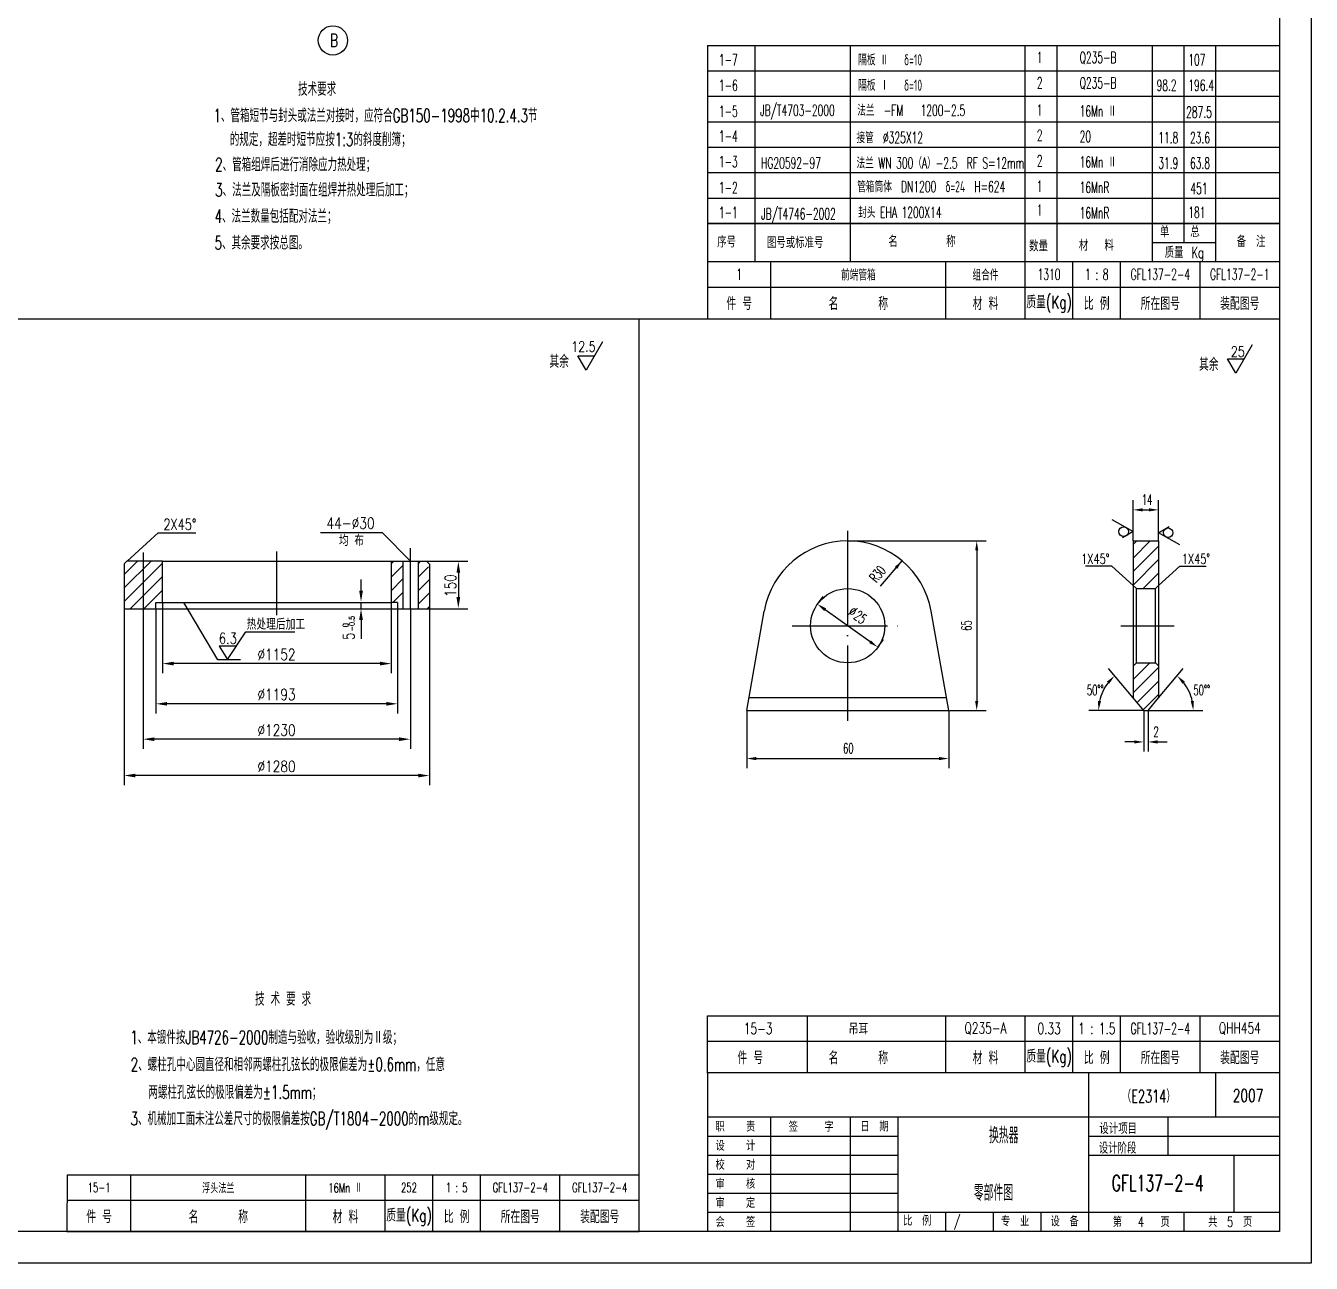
# Model space of a CAD drawing. Extents: x -955 to 1252, y 69 to 1417.
# Drawn here: x -29.2 to 375.3, y 69 to 458.2 of the extents above; entities that cross this region are included whole.
import ezdxf
from ezdxf.enums import TextEntityAlignment as Align

# ---------------------------------------------------------------- set-up
doc = ezdxf.new("R2010")
doc.units = 0
doc.header["$MEASUREMENT"] = 0
doc.linetypes.add('DASHDOT-M', pattern=[36, 30, -3, 0, -3])
doc.layers.get('0').update_dxf_attribs({"linetype": 'CONTINUOUS'})
for name, color, linetype in [('1', 3, 'CONTINUOUS'), ('CDR_DWG1', 4, 'CONTINUOUS'), ('CDR_DWG2', 2, 'CONTINUOUS'), ('CDR_DWG3', 1, 'DASHDOT-M'), ('XS', 2, 'CONTINUOUS')]:
    doc.layers.add(name, color=color, linetype=linetype)
doc.styles.add('HZ', font='romans', dxfattribs={"width": 0.7, "bigfont": 'hz'})

# ---------------------------------------------------------------- blocks, each defined once
blk = doc.blocks.new('*X99')
for p, q in [((54.48, 194.49), (62.92, 202.93)), ((54.48, 198.73), (58.68, 202.93)), ((54.48, 190.25), (66.55, 202.31)), ((56.4, 187.93), (66.55, 198.07)), ((60.65, 187.93), (66.55, 193.83))]:
    blk.add_line(p, q)
blk = doc.blocks.new('*X115')
at = {"layer": '1', "color": 0, "linetype": 'Continuous'}
for p, q in [((-21950.87, -21632.62), (-21945.48, -21627.22)), ((-21950.87, -21628.37), (-21949.72, -21627.22)), ((-21950.87, -21636.86), (-21942.87, -21628.86)), ((-21950.87, -21641.1), (-21942.87, -21633.1)), ((-21947.75, -21642.22), (-21942.87, -21637.34)), ((-21950.87, -21670.8), (-21945.63, -21665.55)), ((-21950.87, -21666.56), (-21949.87, -21665.55)), ((-21950.87, -21675.04), (-21942.87, -21667.04)), ((-21949.64, -21678.05), (-21942.87, -21671.28)), ((-21947.7, -21680.36), (-21942.87, -21675.53))]:
    blk.add_line(p, q, dxfattribs=at)
blk = doc.blocks.new('*X101')
for p, q in [((147.04, 202.2), (147.74, 202.89)), ((147.04, 197.96), (150.25, 201.16)), ((147.04, 193.71), (150.49, 197.16)), ((147.04, 189.47), (150.5, 192.93)), ((149.67, 187.86), (150.51, 188.7))]:
    blk.add_line(p, q)
blk = doc.blocks.new('*X100')
for p, q in [((138.48, 202.12), (139.27, 202.91)), ((138.48, 197.88), (142.2, 201.59)), ((138.48, 193.64), (142.2, 197.35)), ((139.01, 189.93), (142.2, 193.11))]:
    blk.add_line(p, q)
blk = doc.blocks.new('MM')
at = {"layer": 'XS', "color": 3}
blk.add_lwpolyline([(3.85, 6.67), (0, 0), (-1.93, 3.33)], dxfattribs=at)
blk.add_circle((0, 3), 1.5, dxfattribs=at)

msp = doc.modelspace()

# ---------------------------------------------------------------- linework, layer by layer
for p, q in [((375.32, 663.02), (375.32, 69.02)), ((335.32, 396.01), (335.32, 452.01)), ((185.33, 444.01), (365.32, 444.01)), ((185.33, 436.01), (365.32, 436.01)), ((185.33, 428.01), (365.32, 428.01)), ((185.33, 428.01), (365.32, 428.01)), ((185.33, 420.01), (365.32, 420.01)), ((185.33, 412.01), (365.32, 412.01)), ((185.33, 412.01), (365.32, 412.01)), ((185.33, 404.01), (365.32, 404.01)), ((185.33, 396.01), (365.33, 396.01)), ((365.32, 396.01), (185.33, 396.01)), ((185.33, 396.01), (365.32, 396.01)), ((365.33, 396.01), (185.33, 396.01)), ((185.33, 396.01), (365.33, 396.01)), ((335.32, 390.01), (335.32, 396.01)), ((325.32, 390.01), (345.32, 390.01)), ((185.32, 376.02), (365.32, 376.02)), ((185.33, 376.02), (365.32, 376.02)), ((-440.68, 366.02), (365.32, 366.02)), ((163.82, 79.02), (163.82, 366.02)), ((185.33, 366.02), (365.32, 366.02)), ((319.28, 296.18), (319.28, 308.95)), ((327.28, 296.18), (327.28, 308.95)), ((322.28, 305.95), (324.28, 305.95)), ((2.71, 289.83), (12.53, 298.76)), ((12.53, 298.76), (24.38, 298.76)), ((63.58, 298.82), (83.01, 298.82)), ((91.92, 289.82), (83.01, 298.82)), ((229.45, 296.18), (273.05, 296.18)), ((7.86, 274.87), (7.86, 292.53)), ((91.92, 274.89), (91.92, 293.95)), ((270.05, 293.18), (270.05, 245.85)), ((89.53, 289.76), (89.53, 274.82)), ((94.38, 274.82), (94.38, 289.76)), ((96.9, 289.82), (109.96, 289.82)), ((239.81, 281.91), (246.56, 289.97)), ((312.57, 288.23), (304.31, 288.23)), ((319.28, 282.18), (312.57, 288.23)), ((327.28, 282.18), (333.99, 288.23)), ((333.99, 288.23), (342.25, 288.23)), ((76.34, 280.52), (76.34, 284.02)), ((106.96, 286.2), (106.96, 277.65)), ((13.89, 276.76), (13.89, 254.6)), ((31.26, 258.78), (20.54, 276.78)), ((76.34, 274.81), (76.34, 276.92)), ((85.82, 276.76), (85.82, 254.6)), ((219.95, 276.29), (221.7, 278.73)), ((1.82, 274.82), (1.82, 219.4)), ((7.82, 274.82), (7.82, 230.83)), ((11.82, 274.82), (11.82, 241.96)), ((76.34, 271.31), (76.34, 265.35)), ((87.82, 274.82), (87.82, 241.96)), ((91.91, 274.82), (91.91, 230.83)), ((97.85, 274.77), (97.85, 219.4)), ((97.88, 274.88), (109.96, 274.88)), ((236.51, 264.48), (222.4, 274.55)), ((34.36, 258.92), (40.06, 267.62)), ((40.06, 267.62), (55.54, 267.62)), ((315.42, 269.51), (332.17, 269.51)), ((31.73, 263.08), (34.36, 258.92)), ((37.09, 263.08), (31.73, 263.08)), ((238.95, 262.74), (240.69, 265.18)), ((82.32, 257.6), (16.94, 257.6)), ((38.41, 258.78), (31.26, 258.78)), ((319.28, 246.82), (311.52, 256.06)), ((327.28, 246.82), (335.04, 256.06)), ((84.32, 244.96), (14.86, 244.96)), ((197.68, 242.85), (197.68, 224.74)), ((261.23, 242.85), (261.23, 224.74)), ((261.62, 242.85), (273.05, 242.85)), ((322.61, 242.85), (305.36, 242.85)), ((322.61, 242.85), (322.61, 229.97)), ((323.95, 242.85), (323.95, 229.97)), ((323.95, 242.85), (341.2, 242.85)), ((88.32, 233.83), (10.72, 233.83)), ((319.61, 232.97), (316.61, 232.97)), ((326.95, 232.97), (329.95, 232.97)), ((200.68, 227.74), (258.23, 227.74)), ((94.35, 222.4), (4.49, 222.4)), ((185.32, 138.83), (365.32, 138.83)), ((185.33, 138.83), (365.32, 138.83)), ((185.32, 129.04), (365.32, 129.04)), ((305.31, 79.04), (305.31, 129.04)), ((345.31, 115.04), (345.31, 129.04)), ((185.31, 115.04), (365.31, 115.04)), ((205.31, 79.04), (205.31, 115.04)), ((230.31, 79.04), (230.31, 115.04)), ((245.31, 79.04), (245.31, 115.04)), ((330.31, 103.04), (330.31, 115.04)), ((330.31, 103.04), (330.31, 115.04)), ((185.31, 109.04), (245.31, 109.04)), ((305.31, 109.04), (365.31, 109.04)), ((185.31, 103.04), (245.31, 103.04)), ((305.31, 103.04), (365.31, 103.04)), ((350.94, 103.04), (350.94, 85.04)), ((185.31, 97.04), (245.31, 97.04)), ((185.31, 91.04), (245.31, 91.04)), ((-16.07, 88.83), (163.93, 88.83)), ((185.31, 85.04), (365.31, 85.04)), ((260.31, 79.04), (260.31, 85.04)), ((275.31, 79.04), (275.31, 85.04)), ((290.31, 79.04), (290.31, 85.04)), ((335.31, 79.04), (335.31, 85.04)), ((-16.18, 79.02), (163.82, 79.02)), ((375.32, 69.02), (-465.68, 69.02))]:
    msp.add_line(p, q)
for points in [[(152.33, 358.84), (147.17, 349.91), (144.6, 354.37), (149.75, 354.37)], [(356.72, 357.89), (351.57, 348.97), (348.99, 353.43), (354.15, 353.43)]]:
    msp.add_lwpolyline(points)
for centre, start, end in [((322.61, 242.85), 142.0809, 167.9191), ((323.95, 242.85), 12.0809, 37.9191)]:
    msp.add_arc(centre, 14.25, start, end)
for points in [[(322.28, 306.45), (322.28, 305.45), (319.28, 305.95)], [(324.28, 306.45), (324.28, 305.45), (327.28, 305.95)], [(269.55, 293.18), (270.55, 293.18), (270.05, 296.18)], [(107.54, 286.2), (106.37, 286.2), (106.96, 289.7)], [(244.25, 287.99), (245.02, 287.35), (246.56, 289.97)], [(76.93, 280.52), (75.76, 280.52), (76.34, 277.02)], [(107.54, 278.5), (106.37, 278.5), (106.96, 275)], [(222.69, 274.96), (222.11, 274.14), (219.95, 276.29)], [(76.93, 271.31), (75.76, 271.31), (76.34, 274.81)], [(236.8, 264.89), (236.22, 264.07), (238.95, 262.74)], [(17.39, 257.02), (17.39, 258.19), (13.89, 257.6)], [(82.32, 257.02), (82.32, 258.19), (85.82, 257.6)], [(311.73, 251.26), (311.01, 251.95), (313.45, 253.77)], [(334.83, 251.26), (335.55, 251.95), (333.11, 253.77)], [(15.32, 244.38), (15.32, 245.54), (11.82, 244.96)], [(84.32, 244.38), (84.32, 245.54), (87.82, 244.96)], [(269.55, 245.85), (270.55, 245.85), (270.05, 242.85)], [(308.18, 245.88), (309.17, 245.78), (308.36, 242.85)], [(338.38, 245.88), (337.39, 245.78), (338.2, 242.85)], [(11.32, 233.25), (11.32, 234.41), (7.82, 233.83)], [(88.32, 233.25), (88.32, 234.41), (91.82, 233.83)], [(319.61, 233.47), (319.61, 232.47), (322.61, 232.97)], [(326.95, 233.47), (326.95, 232.47), (323.95, 232.97)], [(200.68, 228.24), (200.68, 227.24), (197.68, 227.74)], [(258.23, 228.24), (258.23, 227.24), (261.23, 227.74)], [(5.32, 221.82), (5.32, 222.98), (1.82, 222.4)], [(94.35, 221.82), (94.35, 222.98), (97.85, 222.4)]]:
    msp.add_solid(points)
at = {"layer": 'CDR_DWG1'}
for p, q in [((365.32, 653.02), (365.32, 79.02)), ((185.33, 452.01), (185.33, 366.02)), ((185.33, 452.01), (365.32, 452.01)), ((200.33, 396.01), (200.33, 452.01)), ((230.33, 396.01), (230.33, 452.01)), ((285.32, 396.01), (285.32, 452.01)), ((295.32, 396.01), (295.32, 452.01)), ((325.32, 396.01), (325.32, 452.01)), ((345.32, 396.01), (345.32, 452.01)), ((185.33, 444.01), (365.32, 444.01)), ((185.33, 444.01), (365.32, 444.01)), ((185.33, 444.01), (365.32, 444.01)), ((200.33, 384.01), (200.33, 396.01)), ((230.33, 384.01), (230.33, 396.01)), ((285.32, 384.01), (285.32, 396.01)), ((295.32, 384.01), (295.32, 396.01)), ((325.32, 384.01), (325.32, 396.01)), ((345.32, 384.01), (345.32, 396.01)), ((185.32, 384.02), (365.32, 384.02)), ((205.32, 366.02), (205.32, 384.02)), ((260.32, 366.02), (260.32, 384.02)), ((285.32, 366.02), (285.32, 384.02)), ((300.32, 366.02), (300.32, 384.02)), ((315.32, 366.02), (315.32, 384.02)), ((340.32, 366.02), (340.32, 384.02)), ((319.28, 296.18), (327.28, 296.18)), ((319.28, 296.18), (319.28, 282.18)), ((327.28, 296.18), (327.28, 282.18)), ((1.82, 289.02), (1.82, 274.82)), ((2.68, 289.82), (1.85, 289.02)), ((13.89, 289.82), (2.68, 289.82)), ((13.89, 289.82), (96.96, 289.82)), ((13.89, 276.82), (13.89, 289.82)), ((96.96, 289.82), (97.79, 289.02)), ((97.85, 289.02), (97.85, 274.77)), ((319.28, 282.18), (319.28, 246.82)), ((320.28, 281.18), (319.28, 282.18)), ((320.28, 257.85), (320.28, 281.18)), ((320.28, 281.18), (326.28, 281.18)), ((327.28, 282.18), (326.28, 281.18)), ((326.28, 257.85), (326.28, 281.18)), ((327.28, 282.18), (327.28, 246.82)), ((11.82, 276.82), (13.89, 276.82)), ((11.82, 274.82), (11.82, 276.82)), ((13.89, 276.82), (85.82, 276.82)), ((87.82, 276.82), (85.82, 276.82)), ((87.82, 276.82), (87.82, 274.82)), ((1.82, 274.82), (11.82, 274.82)), ((87.82, 274.82), (97.85, 274.82)), ((197.68, 242.85), (203.19, 274.14)), ((261.23, 242.85), (255.72, 274.14)), ((320.28, 257.85), (319.28, 256.85)), ((320.28, 257.85), (326.28, 257.85)), ((326.28, 257.85), (327.28, 256.85)), ((260.53, 246.82), (198.38, 246.82)), ((322.61, 242.85), (319.28, 246.82)), ((323.95, 242.85), (327.28, 246.82)), ((197.68, 242.85), (261.23, 242.85)), ((322.61, 242.85), (323.95, 242.85)), ((185.32, 146.83), (365.32, 146.83)), ((185.32, 128.83), (185.32, 146.83)), ((185.33, 146.83), (365.32, 146.83)), ((185.33, 146.83), (365.32, 146.83)), ((216.77, 128.83), (216.77, 146.83)), ((260.32, 128.83), (260.32, 146.83)), ((285.32, 128.83), (285.32, 146.83)), ((300.32, 128.83), (300.32, 146.83)), ((315.32, 128.83), (315.32, 146.83)), ((340.32, 128.83), (340.32, 146.83)), ((185.32, 129.04), (185.32, 79.02)), ((185.32, 129.04), (365.32, 129.04)), ((305.31, 79.04), (305.31, 129.04)), ((-16.07, 96.83), (-16.18, 79.02)), ((-16.07, 96.83), (163.93, 96.83)), ((3.93, 78.83), (3.93, 96.83)), ((58.93, 78.83), (58.93, 96.83)), ((83.93, 78.83), (83.93, 96.83)), ((98.93, 78.83), (98.93, 96.83)), ((113.93, 78.83), (113.93, 96.83)), ((138.93, 78.83), (138.93, 96.83)), ((365.32, 79.02), (-440.68, 79.02))]:
    msp.add_line(p, q, dxfattribs=at)
for points in [[(85.82, 289.82), (85.82, 276.82)], [(11.82, 274.82), (87.82, 274.82)]]:
    msp.add_lwpolyline(points, dxfattribs=at)
msp.add_circle((229.45, 269.51), 11.67, dxfattribs=at)
msp.add_arc((229.45, 269.51), 26.67, 9.9902, 170.0098, dxfattribs=at)
at = {"layer": 'CDR_DWG2'}
msp.add_circle((67.5, 453.6), 4.6, dxfattribs=at)
at = {"layer": 'CDR_DWG3', "linetype": 'DASHDOT-M'}
for p, q in [((229.45, 299.39), (229.45, 239.57)), ((49.82, 272.82), (49.82, 292.82)), ((212.02, 269.51), (246.06, 269.51))]:
    msp.add_line(p, q, dxfattribs=at)

# ---------------------------------------------------------------- block references
for p, rotation in [((319.28, 299.1), 90), ((327.28, 298.76), 270)]:
    msp.add_blockref('MM', p, dxfattribs=dict(rotation=rotation))
for name, p in [('*X115', (22270.15, 21923.4)), ('*X99', (-52.66, 86.9)), ('*X100', (-52.66, 86.9)), ('*X101', (-52.66, 86.9))]:
    msp.add_blockref(name, p)

# ---------------------------------------------------------------- texts
at = {"style": 'HZ'}
for s, height, width, p in [('1-7', 3.5, 0.6, (188.93, 445.72)), ('隔板 Ⅱ   δ=10', 3.5, 0.6, (232.75, 445.74)), ('Q235-B', 3.5, 0.6, (302.43, 446.46)), ('107', 3.5, 0.6, (336.63, 445.74)), ('1-6', 3.5, 0.6, (188.93, 437.72)), ('隔板 Ⅰ   δ=10', 3.5, 0.6, (232.75, 437.74)), ('Q235-B', 3.5, 0.6, (302.43, 438.46)), ('98.2', 3.5, 0.6, (326.63, 437.74)), ('196.4', 3.5, 0.6, (336.63, 437.74)), ('技术要求', 4.2, 0.65, (56.52, 436.19)), ('1-5', 3.5, 0.6, (188.93, 429.54)), ('JB/T4703-2000', 3.5, 0.6, (201.9, 429.85)), ('法兰  -FM   1200-2.5', 3.5, 0.6, (232.46, 429.85)), ('16Mn Ⅱ', 3.5, 0.6, (302.43, 429.62)), ('1、管箱短节与封头或法兰对接时，应符合GB150-1998中10.2.4.3节', 4.2, 0.65, (29.91, 427.86)), ('的规定，超差时短节应按1:3的斜度削簿；', 4.2, 0.65, (35.04, 420.35)), ('1-4', 3.5, 0.6, (188.93, 421.72)), ('接管  %%C325X12', 3.5, 0.6, (232.22, 421.29)), ('20  ', 3.5, 0.6, (302.43, 421.62)), ('2、管箱组焊后进行消除应力热处理；', 4.2, 0.65, (30.44, 412.44)), ('1-3', 3.5, 0.6, (188.93, 413.72)), ('HG20592-97', 3.5, 0.6, (202.22, 413.29)), ('法兰 WN 300（A）-2.5  RF S=12mm', 3.5, 0.6, (232.22, 413.29)), ('16Mn Ⅱ', 3.5, 0.6, (302.43, 413.62)), ('3、法兰及隔板密封面在组焊并热处理后加工；', 4.2, 0.65, (30.44, 404.49)), ('1-2', 3.5, 0.6, (188.93, 405.54)), ('管箱筒体  DN1200  δ=24  H=624', 3.5, 0.6, (232.46, 405.85)), ('16MnR', 3.5, 0.6, (302.43, 405.62)), ('4、法兰数量包括配对法兰；', 4.2, 0.65, (30.26, 396.2)), ('1-1', 3.5, 0.6, (188.93, 397.72)), ('JB/T4746-2002', 3.5, 0.6, (202.22, 397.29)), ('封头 EHA 1200X14', 3.5, 0.6, (232.75, 397.74)), ('16MnR', 3.5, 0.6, (302.43, 397.62)), ('181', 3.5, 0.6, (336.63, 397.74)), ('5、其余要求按总图。', 4.2, 0.65, (30.26, 387.83)), ('序号', 3.5, 0.65, (188.38, 388.47)), ('名         称', 3.5, 0.65, (242.25, 388.65)), ('单', 3.5, 0.65, (327.72, 391.67)), ('总', 3.5, 0.65, (337.25, 391.67)), ('备  注', 3.5, 0.65, (351.86, 388.63)), ('图号或标准号', 3.5, 0.65, (204.05, 388.28)), ('数量', 3.5, 0.65, (286.55, 387.21)), ('材   料', 3.5, 0.65, (302.2, 387.41)), ('质量', 3.5, 0.65, (329.22, 385.18)), ('Kg', 3.5, 0.65, (337.65, 385.13)), ('12.5', 3.2, 0.8, (142.47, 355.7)), ('25', 3.2, 0.8, (350.01, 354.13)), ('其余', 4, 0.7, (135.6, 350.62)), ('其余', 4, 0.7, (340, 349.68)), ('14', 3.2, 0.6, (322, 307.55)), ('1X45%%D', 3.2, 0.7, (302.96, 288.94)), ('1X45%%D', 3.2, 0.7, (334.62, 288.94)), ('热处理后加工', 3.5, 0.7, (40.37, 268.25)), ('50%%d%%d', 3.2, 0.6, (304.73, 247.68)), ('50%%d%%d', 3.2, 0.6, (338.24, 247.68)), ('2', 3.2, 0.6, (325.69, 234.57)), ('60', 3.2, 0.6, (228.01, 229.34)), ('           技 术 要 求', 4.2, 0.65, (20.61, 150.04)), ('1、本锻件按JB4726-2000制造与验收，验收级别为Ⅱ级；', 4.2, 0.65, (3.74, 137.96)), ('2、螺柱孔中心圆直径和相邻两螺柱孔弦长的极限偏差为%%P0.6mm，任意', 4.2, 0.65, (3.88, 129.42)), ('  两螺柱孔弦长的极限偏差为%%P1.5mm；', 4.2, 0.65, (5.66, 120.69)), ('（E2314）', 4, 0.65, (315.69, 119.54)), ('2007', 4, 0.7, (350.63, 119.78)), ('3、机械加工面未注公差尺寸的极限偏差按GB/T1804-2000的m级规定。', 4.2, 0.65, (3.8, 112.41)), ('职    责', 3.2, 0.7, (187.87, 110.43)), ('签     字', 3.2, 0.7, (210.89, 110.38)), ('日  期', 3.2, 0.7, (233.43, 110.47)), ('设计项目', 3.5, 0.65, (308.66, 109.66)), ('设    计', 3.2, 0.7, (187.87, 104.43)), ('设计阶段', 3.5, 0.65, (308.46, 103.51)), ('校    对', 3.2, 0.7, (187.87, 98.43)), ('审    核', 3.2, 0.7, (187.87, 92.43)), ('GFL137-2-4', 5, 0.65, (312.52, 91.72)), ('审    定', 3.2, 0.7, (187.87, 86.43)), ('会    签', 3.2, 0.7, (187.87, 80.43)), ('比  例', 3.2, 0.7, (246.9, 80.85)), ('/', 3.2, 0.7, (262.86, 80.67)), ('专  业', 3.2, 0.7, (277.68, 80.64)), ('设  备', 3.2, 0.7, (293.26, 80.64)), ('第   4   页', 3.2, 0.7, (312.85, 80.44)), ('共  5  页', 3.2, 0.7, (342.85, 80.44))]:
    msp.add_text(s, height=height, dxfattribs=dict(at, width=width)).set_placement(p)
for s, height, width, p in [('1', 3.5, 0.6, (289.87, 448.24)), ('2', 3.5, 0.6, (289.87, 440.24)), ('1', 3.5, 0.6, (289.87, 431.73)), ('287.5', 3.5, 0.6, (339.99, 431.03)), ('2', 3.5, 0.6, (289.87, 423.73)), ('11.8', 3.5, 0.6, (330.32, 422.99)), ('23.6', 3.5, 0.6, (340.32, 422.99)), ('2', 3.5, 0.6, (289.87, 415.73)), ('31.9', 3.5, 0.6, (330.32, 414.99)), ('63.8', 3.5, 0.6, (340.32, 414.99)), ('1', 3.5, 0.6, (289.87, 407.73)), ('451', 3.5, 0.6, (339.99, 407.03)), ('1', 3.5, 0.6, (289.87, 400.24)), ('1', 3.5, 0.6, (195.32, 380.02)), ('前端管箱', 3.5, 0.6, (232.82, 380.02)), ('组合件', 3.5, 0.6, (272.82, 380.02)), ('1310', 3.5, 0.6, (292.82, 380.02)), ('1 : 8', 3.5, 0.6, (307.82, 380.02)), ('GFL137-2-4', 3.5, 0.6, (327.82, 380.02)), ('GFL137-2-1', 3.5, 0.6, (352.82, 380.02)), ('件 号', 4, 0.7, (195.32, 371.02)), ('名      称', 4, 0.7, (232.82, 371.02)), ('材 料', 4, 0.7, (272.82, 371.02)), ('质量(Kg)', 4, 0.7, (292.82, 371.02)), ('比 例', 4, 0.7, (307.82, 371.02)), ('所在图号', 4, 0.7, (327.82, 371.02)), ('装配图号', 4, 0.7, (352.82, 371.02)), ('15-3', 3.5, 0.7, (201.28, 142.83)), ('吊耳', 3.5, 0.7, (232.82, 142.83)), ('Q235-A', 3.5, 0.7, (272.82, 142.83)), ('0.33', 3.5, 0.7, (292.82, 142.83)), ('1 : 1.5', 3.5, 0.7, (307.82, 142.83)), ('GFL137-2-4', 3.5, 0.6, (327.82, 142.83)), ('QHH454', 3.5, 0.7, (352.82, 142.83)), ('件 号', 4, 0.7, (198.81, 133.83)), ('名      称', 4, 0.7, (232.82, 133.83)), ('材 料', 4, 0.7, (272.82, 133.83)), ('质量(Kg)', 4, 0.7, (292.82, 133.83)), ('比 例', 4, 0.7, (307.82, 133.83)), ('所在图号', 4, 0.7, (327.82, 133.83)), ('装配图号', 4, 0.7, (352.82, 133.83)), ('换热器', 5, 0.65, (278.55, 109.48)), ('15-1', 3, 0.65, (-6.07, 92.83)), ('浮头法兰', 3, 0.65, (31.43, 92.83)), ('16Mn Ⅱ', 3, 0.65, (71.43, 92.83)), ('252', 3, 0.65, (91.43, 92.83)), ('1 : 5', 3, 0.65, (106.43, 92.83)), ('GFL137-2-4', 3, 0.65, (126.43, 92.83)), ('GFL137-2-4', 3, 0.65, (151.43, 92.83)), ('零部件图', 5, 0.65, (275.32, 91.42)), ('件 号', 4, 0.7, (-6.07, 83.83)), ('名      称', 4, 0.7, (31.43, 83.83)), ('材 料', 4, 0.7, (71.43, 83.83)), ('质量(Kg)', 4, 0.7, (91.43, 83.83)), ('比 例', 4, 0.7, (106.43, 83.83)), ('所在图号', 4, 0.7, (126.43, 83.83)), ('装配图号', 4, 0.7, (151.43, 83.83))]:
    msp.add_text(s, height=height, dxfattribs=dict(at, width=width)).set_placement(p, align=Align.MIDDLE)
for s, width, p in [('44-%%C30', 0.8, (73.04, 300.02)), ('2X45%%D', 0.75, (19.32, 299.62)), ('均 布', 0.75, (73.33, 294.57)), ('6.3', 0.75, (34.43, 263.81)), ('%%C1152', 0.8, (49.74, 258.72)), ('%%C1193', 0.8, (49.74, 246.12)), ('%%C1230', 0.8, (49.74, 234.92)), ('%%C1280', 0.8, (49.74, 223.52))]:
    msp.add_text(s, height=3.5, dxfattribs=dict(at, width=width)).set_placement(p, align=Align.CENTER)
for s, height, rotation, width, p in [('R30', 3.2, 50, 0.6, (238.49, 282.82)), ('-0.5', 1.7, 90, 0.75, (74.27, 267.75)), ('%%c', 3.2, 322, 0.65, (229.41, 273.27)), ('25', 3.2, 322, 0.65, (231.05, 271.99)), ('0', 1.7, 90, 0.75, (72.34, 269.04)), ('65', 3.2, 90, 0.6, (268.45, 267.91))]:
    msp.add_text(s, height=height, rotation=rotation, dxfattribs=dict(at, width=width)).set_placement(p)
for s, width, p in [('150', 0.8, (106.24, 282.12)), ('5', 0.75, (74.25, 266.19))]:
    msp.add_text(s, height=3.5, rotation=90, dxfattribs=dict(at, width=width)).set_placement(p, align=Align.CENTER)
at = {"layer": 'CDR_DWG2', "style": 'HZ', "width": 0.7}
msp.add_text('B', height=4, dxfattribs=at).set_placement((67.83, 451.62), align=Align.CENTER)

doc.saveas('drawing.dxf')
